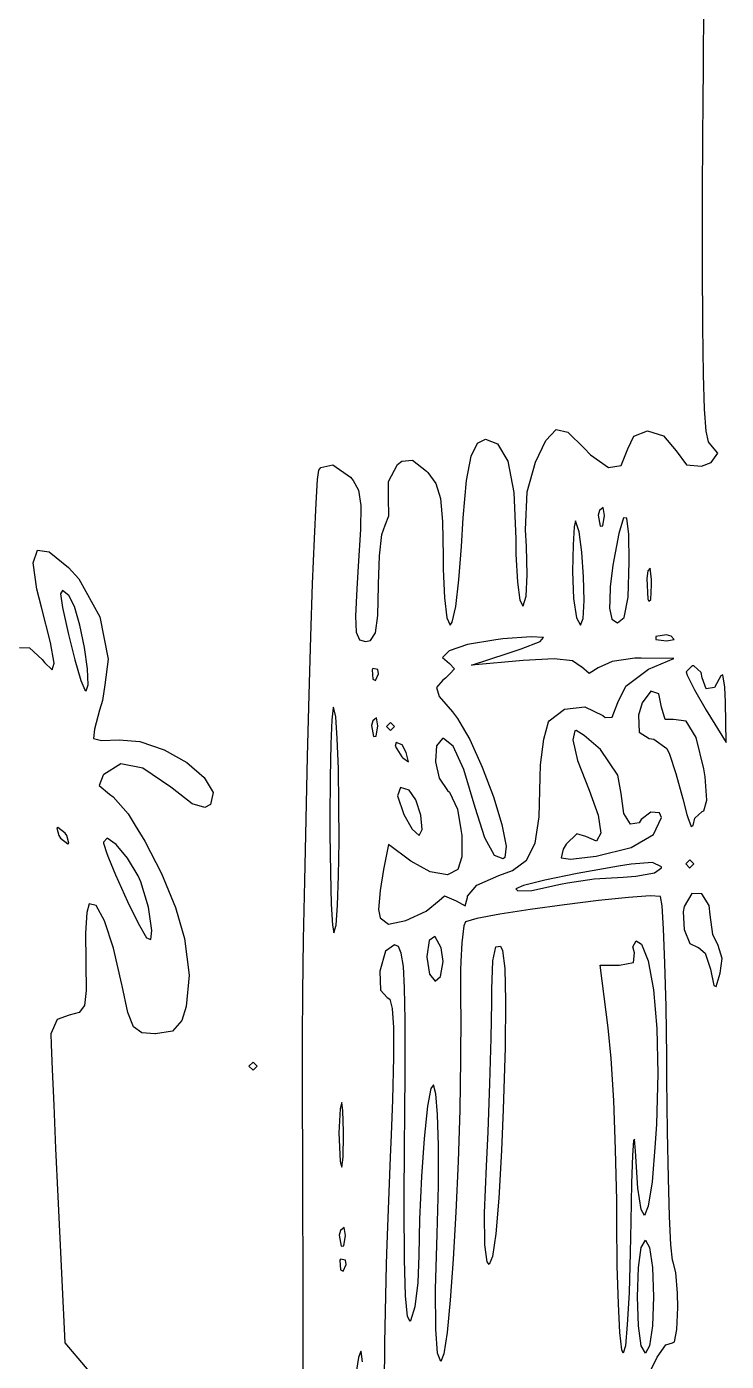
# Model space of a CAD drawing. Extents: x 111.7 to 189.1, y -142.8 to -74.9.
# Drawn here: x 124.76 to 133.65, y -110.9 to -93.94 of the extents above; entities that cross this region are included whole.
import ezdxf

# ---------------------------------------------------------------- set-up
doc = ezdxf.new("R2010")
doc.units = 0
doc.layers.add('BLACK', color=7, linetype='CONTINUOUS')

msp = doc.modelspace()

# ---------------------------------------------------------------- linework, layer by layer
at = {"layer": 'BLACK', "linetype": 'CONTINUOUS'}
for p, q in [((133.359, -94.5174), (133.364, -93.557)), ((133.357, -94.8255), (133.359, -94.5174)), ((133.349, -95.9934), (133.357, -94.8255)), ((133.347, -96.9652), (133.349, -95.9934)), ((133.35, -97.7504), (133.347, -96.9652)), ((133.359, -98.3585), (133.35, -97.7504)), ((133.375, -98.7989), (133.359, -98.3585)), ((133.396, -99.0813), (133.375, -98.7989)), ((131.356, -99.1971), (131.487, -99.0576)), ((131.487, -99.0576), (131.636, -99.0941)), ((132.473, -99.1451), (132.648, -99.0748)), ((132.648, -99.0748), (132.851, -99.1372)), ((133.424, -99.2151), (133.396, -99.0813)), ((130.409, -99.3998), (130.487, -99.2331)), ((130.487, -99.2331), (130.591, -99.1831)), ((130.591, -99.1831), (130.744, -99.2403)), ((130.744, -99.2403), (130.872, -99.4618)), ((131.224, -99.4729), (131.356, -99.1971)), ((131.636, -99.0941), (131.843, -99.2952)), ((132.398, -99.3036), (132.473, -99.1451)), ((132.851, -99.1372), (133.011, -99.3293)), ((133.434, -99.2278), (133.424, -99.2151)), ((133.543, -99.3599), (133.434, -99.2278)), ((130.35, -99.7079), (130.409, -99.3998)), ((131.843, -99.2952), (131.924, -99.3808)), ((131.924, -99.3808), (132.153, -99.5439)), ((132.313, -99.5182), (132.398, -99.3036)), ((133.011, -99.3293), (133.143, -99.5067)), ((133.456, -99.4773), (133.543, -99.3599)), ((128.455, -99.6951), (128.47, -99.5736)), ((128.47, -99.5736), (128.495, -99.5411)), ((128.495, -99.5411), (128.65, -99.5059)), ((128.65, -99.5059), (128.872, -99.664)), ((129.358, -99.7203), (129.47, -99.5046)), ((129.47, -99.5046), (129.528, -99.4628)), ((129.528, -99.4628), (129.664, -99.449)), ((129.664, -99.449), (129.839, -99.5875)), ((129.839, -99.5875), (129.857, -99.6063)), ((130.872, -99.4618), (130.948, -99.8608)), ((131.121, -99.8492), (131.224, -99.4729)), ((132.153, -99.5439), (132.313, -99.5182)), ((133.143, -99.5067), (133.336, -99.5229)), ((133.336, -99.5229), (133.456, -99.4773)), ((128.436, -99.9949), (128.455, -99.6951)), ((128.872, -99.664), (128.91, -99.7062)), ((128.91, -99.7062), (128.975, -99.8311)), ((129.357, -99.9273), (129.358, -99.7203)), ((129.857, -99.6063), (129.957, -99.7454)), ((129.957, -99.7454), (130.016, -99.9354)), ((130.305, -100.182), (130.35, -99.7079)), ((128.975, -99.8311), (129.005, -100.024)), ((129.362, -100.155), (129.357, -99.9273)), ((130.948, -99.8608), (130.974, -100.449)), ((131.098, -100.336), (131.121, -99.8492)), ((128.415, -100.446), (128.436, -99.9949)), ((129.005, -100.024), (129.003, -100.33)), ((130.016, -99.9354), (130.044, -100.228)), ((132.038, -100.089), (132.022, -100.149)), ((132.084, -100.05), (132.038, -100.089)), ((132.1, -100.151), (132.084, -100.05)), ((129.315, -100.273), (129.362, -100.155)), ((130.044, -100.228), (130.052, -100.674)), ((130.283, -100.546), (130.305, -100.182)), ((131.733, -100.22), (131.715, -100.295)), ((131.734, -100.22), (131.733, -100.22)), ((131.779, -100.358), (131.734, -100.22)), ((132.022, -100.149), (132.046, -100.286)), ((132.081, -100.285), (132.1, -100.151)), ((132.343, -100.18), (132.284, -100.38)), ((132.385, -100.184), (132.343, -100.18)), ((132.41, -100.392), (132.385, -100.184)), ((129.003, -100.33), (128.973, -100.795)), ((129.241, -100.665), (129.272, -100.395)), ((129.272, -100.395), (129.315, -100.273)), ((131.109, -100.548), (131.098, -100.336)), ((131.715, -100.295), (131.702, -100.525)), ((131.814, -100.617), (131.779, -100.358)), ((132.046, -100.286), (132.081, -100.285)), ((132.284, -100.38), (132.21, -100.785)), ((132.417, -100.743), (132.41, -100.392)), ((124.843, -100.752), (124.896, -100.593)), ((124.896, -100.593), (125.046, -100.613)), ((128.393, -101.021), (128.415, -100.446)), ((130.252, -100.971), (130.283, -100.546)), ((130.974, -100.449), (130.977, -100.645)), ((131.12, -100.906), (131.109, -100.548)), ((131.702, -100.525), (131.697, -100.863)), ((124.888, -101.088), (124.843, -100.752)), ((125.046, -100.613), (125.291, -100.815)), ((129.229, -101.026), (129.241, -100.665)), ((130.052, -100.674), (130.053, -100.835)), ((130.977, -100.645), (130.995, -100.998)), ((131.837, -100.93), (131.814, -100.617)), ((132.401, -101.192), (132.417, -100.743)), ((125.291, -100.815), (125.42, -100.959)), ((128.973, -100.795), (128.953, -101.085)), ((130.053, -100.835), (130.07, -101.2)), ((131.105, -101.176), (131.12, -100.906)), ((131.697, -100.863), (131.71, -101.206)), ((131.844, -101.233), (131.837, -100.93)), ((132.21, -100.785), (132.175, -101.057)), ((132.654, -100.854), (132.638, -100.953)), ((132.684, -100.822), (132.654, -100.854)), ((132.7, -100.964), (132.684, -100.822)), ((124.946, -101.318), (124.888, -101.088)), ((125.215, -101.105), (125.188, -101.146)), ((125.294, -101.169), (125.215, -101.105)), ((125.42, -100.959), (125.688, -101.442)), ((128.371, -101.692), (128.393, -101.021)), ((128.953, -101.085), (128.937, -101.433)), ((129.221, -101.425), (129.229, -101.04)), ((129.229, -101.04), (129.229, -101.026)), ((130.211, -101.307), (130.252, -100.971)), ((130.995, -100.998), (131.027, -101.23)), ((132.175, -101.057), (132.169, -101.233)), ((132.638, -100.953), (132.654, -101.214)), ((132.691, -101.221), (132.701, -101.034)), ((132.701, -101.034), (132.7, -100.964)), ((125.188, -101.146), (125.213, -101.322)), ((125.295, -101.17), (125.294, -101.169)), ((125.365, -101.307), (125.295, -101.17)), ((130.07, -101.2), (130.1, -101.453)), ((131.027, -101.23), (131.066, -101.3)), ((131.067, -101.299), (131.105, -101.176)), ((131.71, -101.206), (131.747, -101.454)), ((131.832, -101.461), (131.844, -101.233)), ((132.169, -101.233), (132.165, -101.331)), ((132.353, -101.447), (132.401, -101.192)), ((132.654, -101.214), (132.664, -101.243)), ((132.664, -101.243), (132.691, -101.221)), ((125.063, -101.768), (124.946, -101.318)), ((125.213, -101.322), (125.289, -101.665)), ((125.434, -101.545), (125.365, -101.307)), ((125.688, -101.442), (125.794, -101.978)), ((128.937, -101.433), (128.948, -101.636)), ((129.19, -101.645), (129.221, -101.425)), ((130.1, -101.453), (130.141, -101.548)), ((130.167, -101.509), (130.211, -101.307)), ((131.066, -101.3), (131.067, -101.299)), ((131.747, -101.454), (131.798, -101.548)), ((132.165, -101.331), (132.194, -101.469)), ((132.268, -101.517), (132.353, -101.447)), ((125.493, -101.829), (125.434, -101.545)), ((130.141, -101.548), (130.167, -101.509)), ((131.798, -101.548), (131.832, -101.461)), ((132.194, -101.469), (132.268, -101.517)), ((125.109, -102.031), (125.063, -101.768)), ((125.289, -101.665), (125.369, -101.988)), ((128.349, -102.432), (128.371, -101.692)), ((128.948, -101.636), (128.99, -101.731)), ((128.99, -101.731), (129.065, -101.754)), ((129.065, -101.754), (129.127, -101.74)), ((129.127, -101.74), (129.19, -101.645)), ((130.363, -101.793), (130.128, -101.872)), ((130.719, -101.731), (130.363, -101.793)), ((130.808, -101.722), (130.719, -101.731)), ((131.168, -101.694), (130.808, -101.722)), ((131.042, -101.847), (131.284, -101.752)), ((131.326, -101.703), (131.168, -101.694)), ((131.284, -101.752), (131.326, -101.703)), ((132.891, -101.667), (132.753, -101.692)), ((132.753, -101.692), (132.755, -101.727)), ((132.755, -101.727), (132.888, -101.746)), ((132.888, -101.746), (132.989, -101.729)), ((132.95, -101.684), (132.891, -101.667)), ((132.989, -101.729), (132.95, -101.684)), ((124.667, -101.831), (124.794, -101.834)), ((124.794, -101.834), (124.954, -101.981)), ((125.533, -102.1), (125.493, -101.829)), ((130.128, -101.872), (130.042, -101.957)), ((130.042, -101.957), (130.134, -102.034)), ((130.411, -102.055), (130.863, -101.907)), ((130.863, -101.907), (131.042, -101.847)), ((132.486, -101.965), (132.201, -102.006)), ((132.566, -101.964), (132.486, -101.965)), ((132.982, -101.968), (132.566, -101.964)), ((132.662, -102.107), (132.982, -101.968)), ((124.954, -101.981), (124.984, -102.022)), ((124.984, -102.022), (125.082, -102.114)), ((125.082, -102.114), (125.109, -102.031)), ((125.369, -101.988), (125.446, -102.25)), ((125.542, -102.303), (125.533, -102.1)), ((125.794, -101.978), (125.75, -102.303)), ((129.16, -102.097), (129.148, -102.112)), ((129.148, -102.112), (129.16, -102.234)), ((129.221, -102.111), (129.16, -102.097)), ((129.229, -102.165), (129.221, -102.111)), ((130.134, -102.034), (130.197, -102.102)), ((130.197, -102.102), (130.135, -102.165)), ((131.067, -101.996), (130.411, -102.055)), ((131.461, -101.974), (131.067, -101.996)), ((131.695, -101.998), (131.461, -101.974)), ((131.807, -102.074), (131.695, -101.998)), ((131.808, -102.076), (131.807, -102.074)), ((131.909, -102.161), (131.808, -102.076)), ((132.022, -102.087), (131.909, -102.161)), ((132.201, -102.006), (132.022, -102.087)), ((132.373, -102.322), (132.662, -102.107)), ((133.215, -102.065), (133.14, -102.14)), ((133.239, -102.062), (133.215, -102.065)), ((133.331, -102.146), (133.239, -102.062)), ((125.446, -102.25), (125.496, -102.37)), ((125.514, -102.38), (125.542, -102.303)), ((125.75, -102.303), (125.722, -102.505)), ((129.16, -102.234), (129.191, -102.25)), ((129.191, -102.25), (129.229, -102.165)), ((130.049, -102.245), (129.965, -102.34)), ((130.083, -102.219), (130.049, -102.245)), ((130.135, -102.165), (130.083, -102.219)), ((133.14, -102.14), (133.153, -102.183)), ((133.153, -102.183), (133.245, -102.369)), ((133.342, -102.217), (133.331, -102.146)), ((133.393, -102.355), (133.342, -102.217)), ((133.58, -102.191), (133.498, -102.339)), ((133.608, -102.178), (133.58, -102.191)), ((133.63, -102.334), (133.608, -102.178)), ((125.496, -102.37), (125.514, -102.38)), ((128.328, -103.215), (128.349, -102.432)), ((129.965, -102.34), (130.001, -102.452)), ((130.001, -102.452), (130.169, -102.646)), ((132.271, -102.529), (132.373, -102.322)), ((132.692, -102.384), (132.582, -102.534)), ((132.793, -102.421), (132.692, -102.384)), ((132.828, -102.588), (132.793, -102.421)), ((133.245, -102.369), (133.396, -102.628)), ((133.498, -102.339), (133.393, -102.355)), ((133.638, -102.525), (133.63, -102.334)), ((125.684, -102.626), (125.62, -102.867)), ((125.722, -102.505), (125.684, -102.626)), ((128.652, -102.598), (128.636, -102.748)), ((128.659, -102.589), (128.652, -102.598)), ((128.686, -102.711), (128.659, -102.589)), ((130.169, -102.646), (130.236, -102.731)), ((131.4, -102.762), (131.593, -102.612)), ((131.593, -102.612), (131.853, -102.586)), ((131.853, -102.586), (132.082, -102.694)), ((132.199, -102.715), (132.271, -102.529)), ((132.582, -102.534), (132.535, -102.691)), ((132.874, -102.746), (132.828, -102.588)), ((133.396, -102.628), (133.65, -103.039)), ((133.65, -103.039), (133.638, -102.525)), ((128.636, -102.748), (128.623, -103.054)), ((128.706, -102.987), (128.686, -102.711)), ((129.159, -102.763), (129.142, -102.822)), ((129.204, -102.724), (129.159, -102.763)), ((129.221, -102.825), (129.204, -102.724)), ((129.383, -102.782), (129.34, -102.825)), ((129.435, -102.834), (129.383, -102.782)), ((130.236, -102.731), (130.295, -102.834)), ((131.329, -102.995), (131.392, -102.776)), ((131.392, -102.776), (131.4, -102.762)), ((132.082, -102.694), (132.109, -102.718)), ((132.109, -102.718), (132.199, -102.715)), ((132.535, -102.691), (132.541, -102.908)), ((132.981, -102.746), (132.874, -102.746)), ((133.139, -102.767), (132.981, -102.746)), ((133.265, -102.973), (133.139, -102.767)), ((125.62, -102.867), (125.607, -102.987)), ((129.142, -102.822), (129.167, -102.96)), ((129.167, -102.96), (129.202, -102.959)), ((129.202, -102.959), (129.221, -102.825)), ((129.34, -102.825), (129.332, -102.834)), ((129.332, -102.834), (129.383, -102.885)), ((129.383, -102.885), (129.435, -102.834)), ((130.295, -102.834), (130.39, -103)), ((131.726, -102.889), (131.698, -103.006)), ((131.743, -102.885), (131.726, -102.889)), ((131.842, -102.948), (131.743, -102.885)), ((132.022, -103.102), (131.842, -102.948)), ((132.541, -102.908), (132.668, -102.988)), ((133.364, -103.371), (133.265, -102.973)), ((125.607, -102.987), (125.711, -103.013)), ((125.711, -103.013), (125.933, -103.005)), ((125.933, -103.005), (126.195, -103.024)), ((126.195, -103.024), (126.505, -103.129)), ((126.505, -103.129), (126.793, -103.293)), ((128.623, -103.054), (128.615, -103.483)), ((128.72, -103.372), (128.706, -102.987)), ((129.454, -103.037), (129.443, -103.086)), ((129.443, -103.086), (129.525, -103.221)), ((129.531, -103.067), (129.454, -103.037)), ((129.582, -103.163), (129.531, -103.067)), ((129.965, -103.082), (129.953, -103.277)), ((130.045, -102.988), (129.965, -103.082)), ((130.054, -102.988), (130.045, -102.988)), ((130.18, -103.086), (130.054, -102.988)), ((130.316, -103.382), (130.18, -103.086)), ((130.39, -103), (130.548, -103.35)), ((131.29, -103.321), (131.329, -102.995)), ((131.698, -103.006), (131.76, -103.268)), ((132.052, -103.128), (132.022, -103.102)), ((132.273, -103.454), (132.052, -103.128)), ((132.668, -102.988), (132.73, -102.997)), ((132.73, -102.997), (132.893, -103.113)), ((132.893, -103.113), (132.928, -103.188)), ((125.956, -103.309), (125.738, -103.444)), ((126.237, -103.362), (125.956, -103.309)), ((126.793, -103.293), (127.016, -103.484)), ((128.309, -104.012), (128.328, -103.215)), ((129.525, -103.221), (129.538, -103.234)), ((129.538, -103.234), (129.613, -103.284)), ((129.613, -103.284), (129.582, -103.163)), ((129.953, -103.277), (129.955, -103.284)), ((129.955, -103.284), (130.003, -103.493)), ((131.286, -103.483), (131.29, -103.321)), ((131.76, -103.268), (131.908, -103.644)), ((132.928, -103.188), (133.009, -103.434)), ((125.732, -103.452), (125.681, -103.585)), ((125.738, -103.444), (125.732, -103.452)), ((126.589, -103.604), (126.237, -103.362)), ((127.016, -103.484), (127.13, -103.673)), ((128.615, -103.483), (128.612, -103.999)), ((128.727, -103.821), (128.72, -103.372)), ((130.003, -103.493), (130.107, -103.646)), ((130.459, -103.862), (130.316, -103.382)), ((130.548, -103.35), (130.691, -103.729)), ((131.272, -103.983), (131.286, -103.483)), ((132.314, -103.688), (132.273, -103.454)), ((133.009, -103.434), (133.096, -103.756)), ((133.381, -103.476), (133.364, -103.371)), ((133.403, -103.769), (133.381, -103.476)), ((125.681, -103.585), (125.811, -103.695)), ((126.608, -103.62), (126.589, -103.604)), ((126.862, -103.816), (126.608, -103.62)), ((129.51, -103.611), (129.473, -103.714)), ((129.621, -103.645), (129.51, -103.611)), ((129.705, -103.766), (129.621, -103.645)), ((130.107, -103.646), (130.132, -103.669)), ((131.908, -103.644), (132.023, -103.961)), ((125.811, -103.695), (125.859, -103.728)), ((125.859, -103.728), (126.048, -103.946)), ((127.023, -103.865), (126.862, -103.816)), ((127.093, -103.828), (127.023, -103.865)), ((127.13, -103.673), (127.093, -103.828)), ((128.728, -104.29), (128.727, -103.821)), ((129.473, -103.714), (129.55, -103.952)), ((129.766, -103.961), (129.705, -103.766)), ((130.132, -103.669), (130.235, -103.885)), ((130.691, -103.729), (130.799, -104.081)), ((132.349, -103.942), (132.314, -103.688)), ((133.096, -103.756), (133.149, -103.955)), ((133.363, -103.907), (133.403, -103.769)), ((126.048, -103.946), (126.138, -104.091)), ((128.612, -103.999), (128.612, -104.201)), ((129.55, -103.952), (129.656, -104.139)), ((129.785, -104.143), (129.766, -103.961)), ((130.235, -103.885), (130.275, -104.143)), ((130.583, -104.25), (130.459, -103.862)), ((131.22, -104.319), (131.272, -103.983)), ((132.023, -103.961), (132.055, -104.191)), ((132.434, -104.077), (132.349, -103.942)), ((132.689, -103.925), (132.57, -104.018)), ((132.803, -103.934), (132.689, -103.925)), ((132.724, -104.206), (132.826, -103.991)), ((132.826, -103.991), (132.803, -103.934)), ((133.149, -103.955), (133.162, -103.991)), ((133.162, -103.991), (133.205, -104.107)), ((133.231, -104.093), (133.251, -103.999)), ((133.251, -103.999), (133.343, -103.913)), ((133.343, -103.913), (133.363, -103.907)), ((125.155, -104.119), (125.141, -104.126)), ((125.141, -104.126), (125.167, -104.222)), ((125.249, -104.192), (125.155, -104.119)), ((126.138, -104.091), (126.262, -104.29)), ((128.292, -104.796), (128.309, -104.012)), ((129.656, -104.139), (129.745, -104.222)), ((129.745, -104.222), (129.785, -104.143)), ((130.275, -104.143), (130.287, -104.22)), ((130.799, -104.081), (130.854, -104.356)), ((132.541, -104.057), (132.434, -104.077)), ((132.57, -104.018), (132.541, -104.057)), ((133.205, -104.107), (133.231, -104.093)), ((125.167, -104.222), (125.188, -104.252)), ((125.188, -104.252), (125.282, -104.325)), ((125.27, -104.222), (125.249, -104.192)), ((125.296, -104.318), (125.27, -104.222)), ((125.282, -104.325), (125.296, -104.318)), ((125.78, -104.252), (125.733, -104.303)), ((125.733, -104.303), (125.733, -104.305)), ((125.733, -104.305), (125.737, -104.318)), ((125.737, -104.318), (125.776, -104.45)), ((125.896, -104.334), (125.78, -104.252)), ((126.041, -104.509), (125.896, -104.334)), ((126.262, -104.29), (126.471, -104.705)), ((128.612, -104.201), (128.618, -104.695)), ((128.722, -104.732), (128.728, -104.29)), ((129.355, -104.336), (129.292, -104.652)), ((129.639, -104.546), (129.355, -104.336)), ((130.287, -104.22), (130.287, -104.29)), ((130.287, -104.29), (130.287, -104.493)), ((130.705, -104.474), (130.583, -104.25)), ((131.112, -104.533), (131.22, -104.319)), ((131.615, -104.33), (131.578, -104.392)), ((131.752, -104.197), (131.615, -104.33)), ((131.863, -104.232), (131.752, -104.197)), ((132.001, -104.291), (131.863, -104.232)), ((132.055, -104.191), (132.001, -104.291)), ((132.44, -104.373), (132.724, -104.206)), ((125.776, -104.45), (125.799, -104.506)), ((125.799, -104.506), (125.887, -104.721)), ((126.176, -104.733), (126.041, -104.509)), ((130.287, -104.493), (130.237, -104.653)), ((130.816, -104.515), (130.705, -104.474)), ((130.837, -104.499), (130.816, -104.515)), ((130.854, -104.356), (130.837, -104.499)), ((131.578, -104.392), (131.55, -104.502)), ((131.55, -104.502), (131.67, -104.519)), ((131.67, -104.519), (131.995, -104.484)), ((131.995, -104.484), (132.44, -104.373)), ((129.292, -104.652), (129.249, -104.919)), ((129.888, -104.68), (129.639, -104.546)), ((130.105, -104.718), (129.888, -104.68)), ((130.237, -104.653), (130.116, -104.717)), ((130.761, -104.727), (130.932, -104.664)), ((130.932, -104.664), (131.112, -104.533)), ((132.278, -104.612), (131.755, -104.705)), ((132.442, -104.584), (132.278, -104.612)), ((132.714, -104.565), (132.442, -104.584)), ((132.827, -104.618), (132.714, -104.565)), ((132.736, -104.694), (132.828, -104.629)), ((132.828, -104.629), (132.827, -104.618)), ((133.188, -104.53), (133.137, -104.582)), ((133.137, -104.582), (133.183, -104.629)), ((133.183, -104.629), (133.188, -104.633)), ((133.239, -104.582), (133.188, -104.53)), ((133.188, -104.633), (133.239, -104.582)), ((125.887, -104.721), (126.041, -105.061)), ((126.211, -104.81), (126.176, -104.733)), ((126.309, -105.13), (126.211, -104.81)), ((126.471, -104.705), (126.648, -105.137)), ((128.278, -105.541), (128.292, -104.796)), ((128.618, -104.695), (128.629, -105.093)), ((128.709, -105.104), (128.722, -104.732)), ((130.116, -104.717), (130.105, -104.718)), ((130.362, -104.992), (130.481, -104.85)), ((130.481, -104.85), (130.761, -104.727)), ((131.343, -104.788), (131.074, -104.855)), ((131.178, -104.918), (131.543, -104.839)), ((131.755, -104.705), (131.343, -104.788)), ((131.543, -104.839), (131.63, -104.82)), ((131.63, -104.82), (131.969, -104.773)), ((131.969, -104.773), (132.34, -104.748)), ((132.34, -104.748), (132.501, -104.738)), ((132.501, -104.738), (132.736, -104.694)), ((129.249, -104.919), (129.229, -105.16)), ((129.999, -105.047), (130.069, -104.986)), ((130.069, -104.986), (130.215, -105.052)), ((130.33, -105.115), (130.36, -105.01)), ((130.36, -105.01), (130.362, -104.992)), ((131.074, -104.855), (130.977, -104.898)), ((130.977, -104.898), (130.999, -104.923)), ((130.999, -104.923), (131.178, -104.918)), ((132.405, -105.008), (132.025, -105.048)), ((132.684, -104.989), (132.405, -105.008)), ((132.812, -104.995), (132.684, -104.989)), ((132.814, -104.996), (132.812, -104.995)), ((132.834, -105.114), (132.814, -104.996)), ((133.213, -104.958), (133.113, -105.123)), ((133.339, -104.96), (133.213, -104.958)), ((133.431, -105.109), (133.339, -104.96)), ((125.553, -105.087), (125.524, -105.198)), ((125.641, -105.109), (125.553, -105.087)), ((125.747, -105.306), (125.641, -105.109)), ((126.041, -105.061), (126.175, -105.336)), ((126.349, -105.427), (126.309, -105.13)), ((126.648, -105.137), (126.734, -105.427)), ((128.629, -105.093), (128.645, -105.359)), ((128.69, -105.36), (128.709, -105.104)), ((129.229, -105.16), (129.251, -105.267)), ((129.576, -105.3), (129.835, -105.183)), ((129.835, -105.183), (129.999, -105.047)), ((130.215, -105.052), (130.33, -105.115)), ((131.159, -105.161), (130.771, -105.222)), ((131.593, -105.101), (131.159, -105.161)), ((132.025, -105.048), (131.593, -105.101)), ((132.853, -105.407), (132.834, -105.114)), ((133.113, -105.123), (133.101, -105.189)), ((133.101, -105.189), (133.113, -105.416)), ((133.445, -105.23), (133.431, -105.109)), ((125.524, -105.198), (125.507, -105.462)), ((125.86, -105.651), (125.747, -105.306)), ((126.175, -105.336), (126.282, -105.52)), ((128.645, -105.359), (128.663, -105.456)), ((128.663, -105.456), (128.69, -105.36)), ((129.251, -105.267), (129.357, -105.347)), ((129.357, -105.347), (129.576, -105.3)), ((130.334, -105.319), (130.314, -105.367)), ((130.48, -105.276), (130.334, -105.319)), ((130.771, -105.222), (130.48, -105.276)), ((133.478, -105.477), (133.445, -105.23)), ((125.507, -105.462), (125.509, -105.812)), ((126.282, -105.52), (126.335, -105.544)), ((126.335, -105.544), (126.349, -105.427)), ((126.734, -105.427), (126.765, -105.531)), ((126.765, -105.531), (126.822, -105.995)), ((128.663, -105.456), (128.663, -105.456)), ((129.945, -105.505), (129.874, -105.553)), ((129.949, -105.507), (129.945, -105.505)), ((130.028, -105.649), (129.949, -105.507)), ((130.314, -105.367), (130.288, -105.584)), ((132.87, -105.844), (132.853, -105.407)), ((133.113, -105.416), (133.186, -105.593)), ((133.545, -105.617), (133.478, -105.477)), ((125.968, -106.114), (125.86, -105.651)), ((128.268, -106.218), (128.278, -105.541)), ((129.317, -105.689), (129.248, -105.944)), ((129.435, -105.61), (129.317, -105.689)), ((129.483, -105.633), (129.435, -105.61)), ((129.52, -105.716), (129.483, -105.633)), ((129.874, -105.553), (129.846, -105.758)), ((130.052, -105.822), (130.028, -105.649)), ((130.288, -105.584), (130.278, -105.822)), ((130.685, -105.814), (130.721, -105.637)), ((130.721, -105.637), (130.779, -105.628)), ((130.779, -105.628), (130.804, -105.683)), ((130.804, -105.683), (130.834, -105.912)), ((132.464, -105.635), (132.505, -105.559)), ((132.482, -105.713), (132.464, -105.635)), ((132.505, -105.559), (132.572, -105.601)), ((132.572, -105.601), (132.659, -105.815)), ((133.186, -105.593), (133.294, -105.644)), ((133.294, -105.644), (133.297, -105.643)), ((133.297, -105.643), (133.381, -105.714)), ((133.596, -105.782), (133.545, -105.617)), ((125.509, -105.812), (125.51, -105.847)), ((125.51, -105.847), (125.516, -106.19)), ((129.546, -105.884), (129.52, -105.716)), ((129.846, -105.758), (129.846, -105.767)), ((129.846, -105.767), (129.877, -105.983)), ((130.016, -106.012), (130.052, -105.822)), ((130.278, -105.822), (130.273, -105.931)), ((130.67, -106.175), (130.685, -105.814)), ((132.15, -106.664), (132.045, -105.867)), ((132.045, -105.867), (132.293, -105.867)), ((132.293, -105.867), (132.469, -105.833)), ((132.469, -105.833), (132.482, -105.713)), ((132.659, -105.815), (132.725, -106.183)), ((132.884, -106.396), (132.87, -105.844)), ((133.381, -105.714), (133.448, -105.919)), ((133.574, -105.972), (133.596, -105.782)), ((126.822, -105.995), (126.786, -106.395)), ((129.248, -105.944), (129.256, -106.187)), ((129.562, -106.158), (129.546, -105.884)), ((129.877, -105.983), (129.949, -106.073)), ((129.949, -106.073), (130.016, -106.012)), ((130.273, -105.931), (130.273, -106.362)), ((130.834, -105.912), (130.846, -106.32)), ((133.448, -105.919), (133.448, -105.921)), ((133.448, -105.921), (133.49, -106.125)), ((133.523, -106.138), (133.574, -105.972)), ((125.516, -106.19), (125.493, -106.381)), ((125.972, -106.132), (125.968, -106.114)), ((126.046, -106.47), (125.972, -106.132)), ((129.256, -106.187), (129.341, -106.279)), ((129.57, -106.563), (129.562, -106.158)), ((130.669, -106.345), (130.67, -106.175)), ((132.725, -106.183), (132.767, -106.672)), ((133.49, -106.125), (133.523, -106.138)), ((128.263, -106.801), (128.268, -106.218)), ((129.341, -106.279), (129.373, -106.301)), ((129.373, -106.301), (129.405, -106.42)), ((130.273, -106.362), (130.275, -106.491)), ((130.663, -106.798), (130.669, -106.345)), ((130.846, -106.32), (130.84, -106.915)), ((125.299, -106.502), (125.147, -106.558)), ((125.425, -106.469), (125.299, -106.502)), ((125.493, -106.381), (125.425, -106.469)), ((126.118, -106.652), (126.046, -106.47)), ((126.786, -106.395), (126.729, -106.572)), ((129.405, -106.42), (129.42, -106.659)), ((130.275, -106.491), (130.274, -107.074)), ((132.893, -107.031), (132.884, -106.396)), ((125.147, -106.558), (125.066, -106.741)), ((126.221, -106.727), (126.118, -106.652)), ((126.611, -106.709), (126.394, -106.741)), ((126.729, -106.572), (126.611, -106.709)), ((129.42, -106.659), (129.421, -107.039)), ((129.57, -107.121), (129.57, -106.563)), ((132.187, -107.054), (132.15, -106.664)), ((132.767, -106.672), (132.78, -107.251)), ((125.066, -106.741), (125.07, -106.879)), ((125.07, -106.879), (125.083, -107.196)), ((126.389, -106.741), (126.221, -106.727)), ((126.394, -106.741), (126.389, -106.741)), ((128.263, -107.256), (128.263, -106.801)), ((130.646, -107.373), (130.663, -106.798)), ((129.421, -107.039), (129.407, -107.582)), ((130.84, -106.915), (130.815, -107.705)), ((132.219, -107.59), (132.187, -107.054)), ((132.896, -107.323), (132.893, -107.031)), ((125.083, -107.196), (125.102, -107.648)), ((127.584, -107.153), (127.635, -107.101)), ((127.635, -107.204), (127.584, -107.153)), ((127.635, -107.101), (127.686, -107.153)), ((127.686, -107.153), (127.635, -107.204)), ((129.565, -107.856), (129.57, -107.121)), ((130.274, -107.074), (130.263, -107.709)), ((128.266, -107.67), (128.263, -107.256)), ((129.931, -107.391), (129.895, -107.437)), ((129.96, -107.506), (129.931, -107.391)), ((130.622, -107.988), (130.646, -107.373)), ((132.78, -107.251), (132.762, -107.889)), ((132.903, -107.985), (132.896, -107.323)), ((129.895, -107.437), (129.854, -107.659)), ((129.981, -107.768), (129.96, -107.506)), ((125.102, -107.648), (125.127, -108.198)), ((128.268, -108.232), (128.266, -107.67)), ((128.743, -107.693), (128.726, -108)), ((128.763, -107.615), (128.743, -107.693)), ((128.778, -107.72), (128.763, -107.615)), ((128.785, -107.985), (128.778, -107.72)), ((129.407, -107.582), (129.389, -108.027)), ((129.854, -107.659), (129.811, -108.072)), ((130.263, -107.709), (130.242, -108.364)), ((130.815, -107.705), (130.793, -108.223)), ((132.243, -108.212), (132.219, -107.59)), ((129.562, -108.078), (129.565, -107.856)), ((129.992, -108.161), (129.981, -107.768)), ((132.762, -107.889), (132.747, -108.132)), ((128.726, -108), (128.743, -108.361)), ((128.779, -108.309), (128.785, -108.027)), ((128.785, -108.027), (128.785, -107.985)), ((129.389, -108.027), (129.378, -108.31)), ((129.811, -108.072), (129.778, -108.553)), ((130.601, -108.422), (130.622, -107.988)), ((132.915, -108.576), (132.903, -107.985)), ((125.127, -108.198), (125.155, -108.809)), ((128.27, -108.918), (128.268, -108.232)), ((129.557, -108.946), (129.562, -108.078)), ((129.991, -108.672), (129.992, -108.161)), ((130.793, -108.223), (130.758, -108.829)), ((132.257, -108.861), (132.243, -108.212)), ((132.469, -108.096), (132.457, -108.287)), ((132.482, -108.079), (132.469, -108.096)), ((132.494, -108.232), (132.482, -108.079)), ((132.526, -108.705), (132.494, -108.232)), ((132.747, -108.132), (132.706, -108.624)), ((128.743, -108.361), (128.746, -108.381)), ((128.746, -108.381), (128.765, -108.435)), ((128.765, -108.435), (128.779, -108.309)), ((129.378, -108.31), (129.341, -109.304)), ((130.242, -108.364), (130.213, -109.007)), ((132.457, -108.287), (132.446, -108.638)), ((129.778, -108.553), (129.752, -109.097)), ((130.578, -109.016), (130.601, -108.422)), ((132.93, -109.065), (132.915, -108.576)), ((129.975, -109.286), (129.991, -108.672)), ((132.446, -108.638), (132.437, -109.132)), ((132.566, -108.976), (132.526, -108.705)), ((132.706, -108.624), (132.659, -108.932)), ((125.155, -108.809), (125.243, -110.67)), ((128.271, -109.7), (128.27, -108.918)), ((130.758, -108.829), (130.719, -109.285)), ((132.259, -109.132), (132.257, -108.861)), ((129.561, -109.61), (129.557, -108.946)), ((130.213, -109.007), (130.179, -109.605)), ((130.581, -109.424), (130.578, -109.016)), ((132.612, -109.05), (132.566, -108.976)), ((132.659, -108.932), (132.612, -109.05)), ((132.947, -109.423), (132.93, -109.065)), ((128.747, -109.242), (128.731, -109.301)), ((128.793, -109.203), (128.747, -109.242)), ((128.809, -109.304), (128.793, -109.203)), ((129.752, -109.097), (129.741, -109.559)), ((132.264, -109.692), (132.259, -109.132)), ((132.437, -109.132), (132.43, -109.522)), ((128.731, -109.301), (128.755, -109.439)), ((128.791, -109.437), (128.809, -109.304)), ((129.341, -109.304), (129.332, -109.534)), ((129.956, -109.988), (129.975, -109.287)), ((129.975, -109.287), (129.975, -109.286)), ((130.609, -109.639), (130.581, -109.424)), ((130.719, -109.285), (130.679, -109.572)), ((132.57, -109.459), (132.622, -109.364)), ((132.622, -109.364), (132.622, -109.364)), ((132.622, -109.364), (132.675, -109.459)), ((132.965, -109.619), (132.947, -109.423)), ((128.755, -109.439), (128.791, -109.437)), ((129.332, -109.534), (129.329, -109.672)), ((129.741, -109.559), (129.728, -109.901)), ((130.679, -109.572), (130.638, -109.672)), ((132.43, -109.522), (132.414, -110.032)), ((132.533, -109.714), (132.57, -109.459)), ((132.675, -109.459), (132.712, -109.714)), ((128.272, -110.555), (128.271, -109.7)), ((128.749, -109.604), (128.737, -109.619)), ((128.737, -109.619), (128.749, -109.741)), ((128.81, -109.618), (128.749, -109.604)), ((128.749, -109.741), (128.78, -109.757)), ((128.78, -109.757), (128.818, -109.672)), ((128.818, -109.672), (128.81, -109.618)), ((129.329, -109.672), (129.305, -110.669)), ((129.575, -110.073), (129.561, -109.61)), ((130.179, -109.605), (130.141, -110.126)), ((130.638, -109.672), (130.609, -109.639)), ((132.278, -110.173), (132.264, -109.692)), ((132.52, -110.083), (132.533, -109.714)), ((132.712, -109.714), (132.725, -110.083)), ((132.973, -109.646), (132.965, -109.619)), ((133.008, -109.776), (132.973, -109.646)), ((129.728, -109.901), (129.691, -110.214)), ((133.03, -110.04), (133.008, -109.776)), ((129.599, -110.335), (129.575, -110.073)), ((129.958, -110.494), (129.956, -109.988)), ((132.414, -110.032), (132.392, -110.438)), ((132.533, -110.453), (132.52, -110.083)), ((132.52, -110.083), (132.52, -110.083)), ((132.725, -110.084), (132.712, -110.453)), ((132.725, -110.083), (132.725, -110.084)), ((133.034, -110.221), (133.03, -110.04)), ((129.691, -110.214), (129.638, -110.392)), ((130.141, -110.126), (130.101, -110.538)), ((132.297, -110.539), (132.278, -110.173)), ((133.022, -110.499), (133.034, -110.221)), ((129.633, -110.398), (129.599, -110.335)), ((129.638, -110.392), (129.633, -110.398)), ((132.392, -110.438), (132.367, -110.706)), ((128.272, -111.456), (128.272, -110.555)), ((129.979, -110.801), (129.958, -110.494)), ((130.101, -110.538), (130.06, -110.809)), ((132.321, -110.757), (132.297, -110.539)), ((132.57, -110.708), (132.533, -110.453)), ((132.712, -110.453), (132.675, -110.708)), ((132.993, -110.656), (133.022, -110.499)), ((125.243, -110.67), (125.847, -111.379)), ((129.005, -110.775), (128.974, -110.854)), ((129.009, -110.779), (129.005, -110.775)), ((129.025, -110.913), (129.009, -110.779)), ((129.305, -110.669), (129.303, -111.215)), ((132.34, -110.803), (132.321, -110.757)), ((132.367, -110.706), (132.34, -110.803)), ((132.622, -110.803), (132.57, -110.708)), ((132.675, -110.708), (132.622, -110.803)), ((132.771, -110.851), (132.883, -110.695)), ((132.883, -110.695), (132.968, -110.669)), ((132.968, -110.669), (132.993, -110.656)), ((128.974, -110.854), (128.939, -111.098)), ((130.02, -110.906), (129.979, -110.801)), ((130.06, -110.809), (130.021, -110.906)), ((132.622, -110.803), (132.622, -110.803)), ((132.666, -111.07), (132.771, -110.851))]:
    msp.add_line(p, q, dxfattribs=at)

doc.saveas('drawing.dxf')
